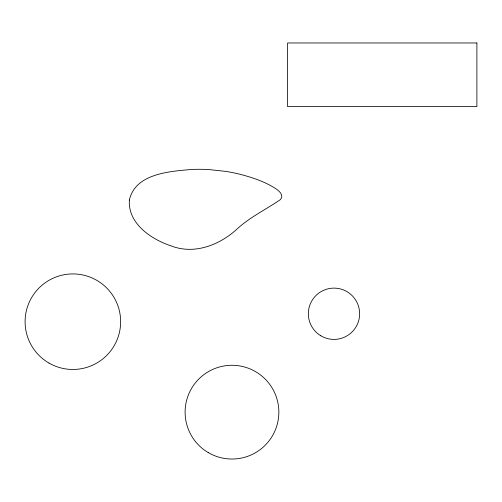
<?xml version="1.0" encoding="UTF-8"?>
<svg xmlns="http://www.w3.org/2000/svg" width="502" height="502" viewBox="0 0 502 502"><rect width="100%" height="100%" fill="white"/><g stroke="black" fill="none" stroke-linecap="round" stroke-linejoin="round"><path stroke-width="0.75" d="M129.365 200.047C127.765 223.559 151.196 239.272 170.994 245.848C193.929 254.834 218.746 245.403 236.229 229.759C249.362 217.391 265.759 209.679 280.392 199.595C284.973 194.5 277.28 189.524 273.408 187.183C263.581 181.379 252.675 177.645 241.688 174.709A169.99 169.99 0 0 0 226.019 171.427L209.309 169.607A179.239 179.239 0 0 0 192.322 169.406C170.197 171.37 135.396 173.246 129.365 200.047M476.9 42.965L287.59 42.965L287.59 106.619L476.9 106.619L476.9 42.965M208.292 452.609A46.874 46.874 0 0 0 278.855 412.449A46.874 46.874 0 0 0 208.788 371.424A46.874 46.874 0 0 0 208.292 452.609M320.828 335.775A25.646 25.646 0 0 0 359.633 314.145A25.646 25.646 0 0 0 321.5 291.361A25.646 25.646 0 0 0 320.828 335.775M48.983 363.065A47.772 47.772 0 0 0 120.643 321.694A47.772 47.772 0 0 0 48.983 280.323A47.772 47.772 0 0 0 48.983 363.065"/></g></svg>
